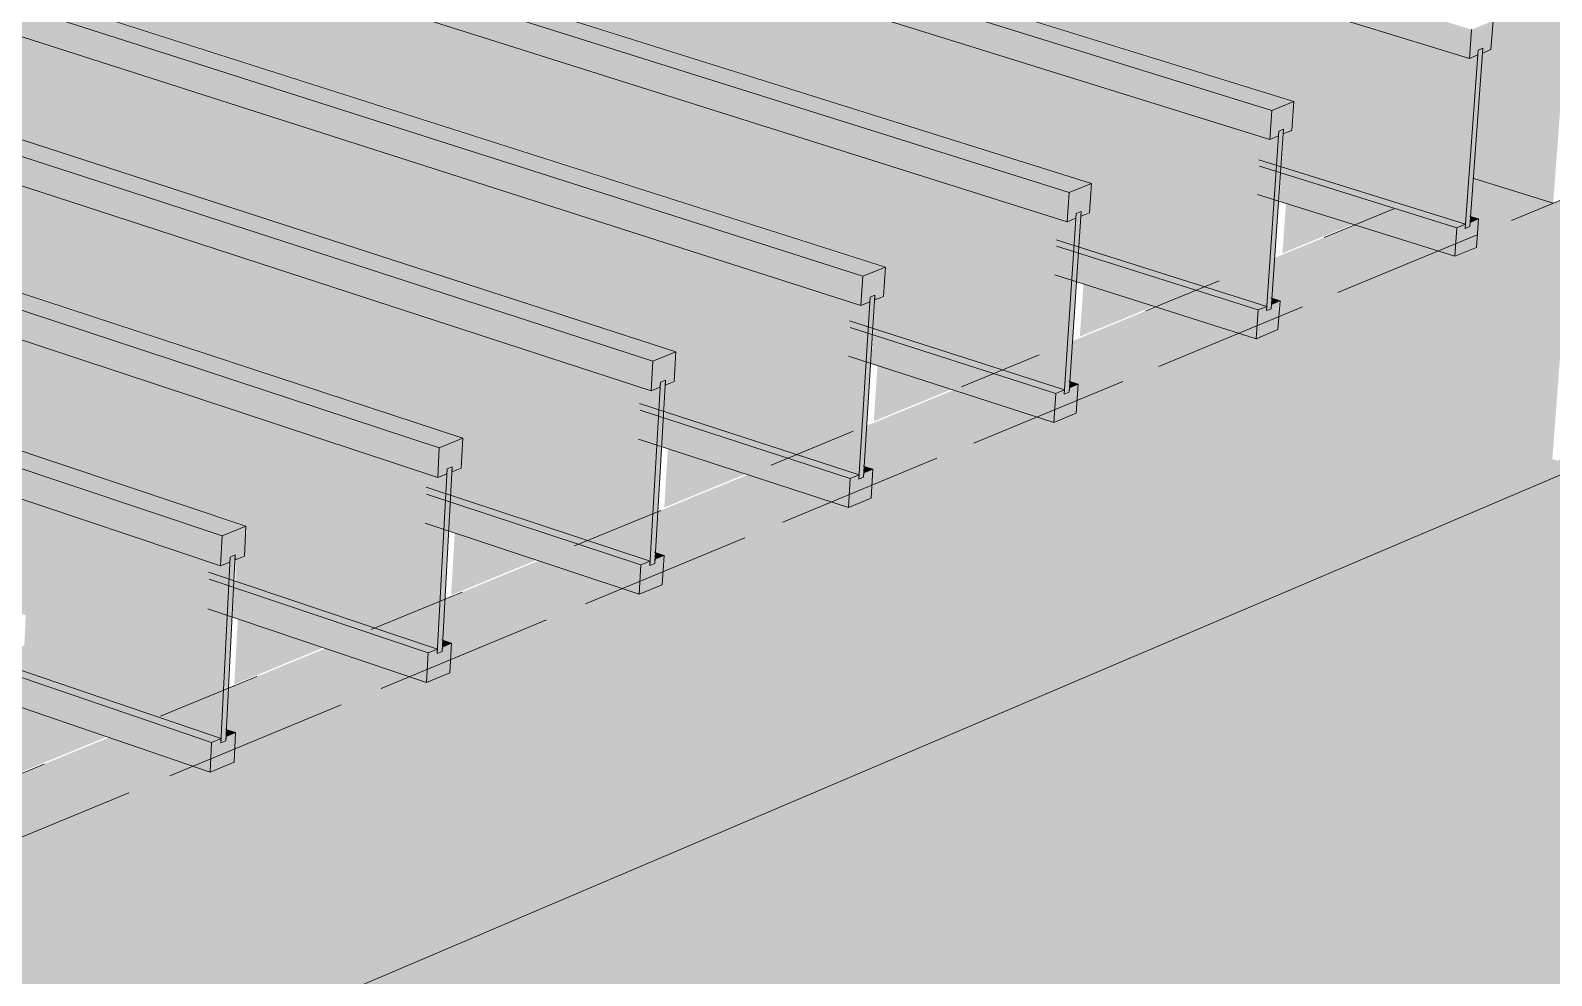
# Model space of a CAD drawing. Header units: inches. Extents: x -8026 to -8021, y -2777 to 2751.
# Drawn here: x -8025.4444 to -8025.3712, y 1923.7087 to 1923.7543 of the extents above; entities that cross this region are included whole.
import ezdxf

# ---------------------------------------------------------------- set-up
doc = ezdxf.new("R2010")
doc.units = ezdxf.units.IN
doc.header["$MEASUREMENT"] = 0
for name, color, linetype, lineweight in [('S-BEAM', 12, 'Continuous', 9), ('S-BEAM-2', 53, 'Continuous', 9), ('S-BEAM-3', 143, 'Continuous', 9), ('S-BEAM-4', 133, 'Continuous', 9), ('S-FNDN', 32, 'Continuous', 13)]:
    doc.layers.add(name, color=color, linetype=linetype, lineweight=lineweight)

msp = doc.modelspace()

# ---------------------------------------------------------------- hatches: boundary and pattern name
at = {"layer": 'S-BEAM-2'}
msp.add_hatch(color=256, dxfattribs=at).paths.add_polyline_path([(-8025.371087, 1923.745934), (-8025.370054, 1923.759757), (-8025.374078, 1923.760969), (-8025.374521, 1923.754909), (-8025.37396, 1923.754738), (-8025.374062, 1923.753354), (-8025.374469, 1923.753188), (-8025.374914, 1923.747122), (-8025.372037, 1923.746228)], flags=0)
h = msp.add_hatch(color=256, dxfattribs=at)
h.paths.add_polyline_path([(-8025.547146, 1923.657751), (-8025.544176, 1923.659015), (-8025.54713, 1923.660238)], flags=0)
h.paths.add_polyline_path([(-8025.535193, 1923.668627), (-8025.535108, 1923.676081), (-8025.53563, 1923.676289), (-8025.53563, 1923.677588), (-8025.537108, 1923.676976), (-8025.537113, 1923.676506), (-8025.538465, 1923.675945), (-8025.539041, 1923.676175), (-8025.545468, 1923.673512), (-8025.545468, 1923.672775), (-8025.535207, 1923.668633)], flags=0)
h.paths.add_polyline_path([(-8025.52309, 1923.673932), (-8025.522974, 1923.681133), (-8025.523484, 1923.681332), (-8025.523484, 1923.682619), (-8025.524867, 1923.682046), (-8025.524875, 1923.68158), (-8025.526202, 1923.681029), (-8025.526777, 1923.681255), (-8025.534012, 1923.678258), (-8025.523114, 1923.673942)], flags=0)
h.paths.add_polyline_path([(-8025.511207, 1923.679132), (-8025.511062, 1923.686092), (-8025.511561, 1923.686283), (-8025.511562, 1923.687558), (-8025.512854, 1923.687023), (-8025.512863, 1923.68656), (-8025.514166, 1923.68602), (-8025.514741, 1923.686241), (-8025.521884, 1923.683282), (-8025.511243, 1923.679146)], flags=0)
h.paths.add_polyline_path([(-8025.499539, 1923.68423), (-8025.499368, 1923.69096), (-8025.499856, 1923.691143), (-8025.499856, 1923.692407), (-8025.50106, 1923.691908), (-8025.501072, 1923.691449), (-8025.502351, 1923.690918), (-8025.502926, 1923.691135), (-8025.509978, 1923.688214), (-8025.499587, 1923.684248)], flags=0)
h.paths.add_polyline_path([(-8025.480165, 1923.686262), (-8025.474351, 1923.688737), (-8025.480104, 1923.690874), (-8025.480255, 1923.686296), (-8025.480187, 1923.68627)], flags=0)
h.paths.add_polyline_path([(-8025.489282, 1923.689679), (-8025.489148, 1923.694233), (-8025.492469, 1923.695467), (-8025.49829, 1923.693056), (-8025.492303, 1923.690812)], flags=0)
h.paths.add_polyline_path([(-8025.451138, 1923.698618), (-8025.368584, 1923.733758), (-8025.368525, 1923.734525), (-8025.370883, 1923.733523), (-8025.371127, 1923.7336), (-8025.370245, 1923.745348), (-8025.367619, 1923.746437), (-8025.367557, 1923.747396), (-8025.374729, 1923.744426), (-8025.374774, 1923.743812), (-8025.375812, 1923.743382), (-8025.376634, 1923.743637), (-8025.384291, 1923.740466), (-8025.384334, 1923.739848), (-8025.385389, 1923.739411), (-8025.386214, 1923.73967), (-8025.394014, 1923.73644), (-8025.394055, 1923.735818), (-8025.395128, 1923.735373), (-8025.395954, 1923.735637), (-8025.403902, 1923.732346), (-8025.403977, 1923.731704), (-8025.405032, 1923.731267), (-8025.405859, 1923.731535), (-8025.413959, 1923.728181), (-8025.413995, 1923.727551), (-8025.415106, 1923.72709), (-8025.415934, 1923.727363), (-8025.424189, 1923.723945), (-8025.424223, 1923.72331), (-8025.425353, 1923.722842), (-8025.426182, 1923.72312), (-8025.434597, 1923.719635), (-8025.434629, 1923.718996), (-8025.435778, 1923.718519), (-8025.436609, 1923.718802), (-8025.445187, 1923.71525), (-8025.445217, 1923.714606), (-8025.446387, 1923.714121), (-8025.447219, 1923.714409), (-8025.455966, 1923.710787), (-8025.455993, 1923.710138), (-8025.457183, 1923.709645), (-8025.458016, 1923.709938), (-8025.466936, 1923.706244), (-8025.466961, 1923.705591), (-8025.468172, 1923.705089), (-8025.469006, 1923.705387), (-8025.469481, 1923.705191), (-8025.455926, 1923.700333)], flags=0)
h = msp.add_hatch(color=256, dxfattribs=at)
h.paths.add_polyline_path([(-8025.558461, 1923.66924), (-8025.558495, 1923.671692), (-8025.561458, 1923.670473), (-8025.558495, 1923.669255)], flags=0)
h.paths.add_polyline_path([(-8025.469481, 1923.705191), (-8025.469006, 1923.705387), (-8025.473069, 1923.70685), (-8025.473508, 1923.706642), (-8025.47321, 1923.706535)], flags=0)
h.paths.add_polyline_path([(-8025.466936, 1923.706244), (-8025.458016, 1923.709938), (-8025.462074, 1923.711375), (-8025.467284, 1923.709231), (-8025.467365, 1923.70722), (-8025.466903, 1923.707055), (-8025.46692, 1923.706642)], flags=0)
h.paths.add_polyline_path([(-8025.455966, 1923.710787), (-8025.447219, 1923.714409), (-8025.451271, 1923.715821), (-8025.456291, 1923.713755), (-8025.456381, 1923.711751), (-8025.455929, 1923.711592), (-8025.455948, 1923.711184)], flags=0)
h.paths.add_polyline_path([(-8025.445187, 1923.71525), (-8025.436609, 1923.718802), (-8025.440656, 1923.72019), (-8025.445492, 1923.7182), (-8025.44559, 1923.716203), (-8025.445148, 1923.716049), (-8025.445168, 1923.715646)], flags=0)
h.paths.add_polyline_path([(-8025.434597, 1923.719635), (-8025.426182, 1923.72312), (-8025.430223, 1923.724484), (-8025.434881, 1923.722567), (-8025.434988, 1923.720577), (-8025.434554, 1923.720429), (-8025.434581, 1923.719929)], flags=0)
h.paths.add_polyline_path([(-8025.424189, 1923.723945), (-8025.415934, 1923.727363), (-8025.419968, 1923.728704), (-8025.424453, 1923.726858), (-8025.424568, 1923.724876), (-8025.424143, 1923.724734), (-8025.424166, 1923.72434)], flags=0)
h.paths.add_polyline_path([(-8025.413959, 1923.728181), (-8025.405859, 1923.731535), (-8025.409887, 1923.732853), (-8025.414204, 1923.731076), (-8025.414326, 1923.729102), (-8025.41391, 1923.728964), (-8025.41394, 1923.728477)], flags=0)
h.paths.add_polyline_path([(-8025.403902, 1923.732346), (-8025.395954, 1923.735637), (-8025.399974, 1923.736933), (-8025.404129, 1923.735223), (-8025.404259, 1923.733257), (-8025.40385, 1923.733124), (-8025.403882, 1923.732642)], flags=0)
h.paths.add_polyline_path([(-8025.394014, 1923.73644), (-8025.386214, 1923.73967), (-8025.390226, 1923.740945), (-8025.394223, 1923.7393), (-8025.39436, 1923.737341), (-8025.39396, 1923.737213), (-8025.393993, 1923.736737)], flags=0)
h.paths.add_polyline_path([(-8025.384291, 1923.740466), (-8025.376634, 1923.743637), (-8025.380639, 1923.744891), (-8025.384483, 1923.743309), (-8025.384627, 1923.741358), (-8025.384234, 1923.741234), (-8025.384283, 1923.740576)], flags=0)
h.paths.add_polyline_path([(-8025.374729, 1923.744426), (-8025.371087, 1923.745934), (-8025.374914, 1923.747122), (-8025.375055, 1923.745308), (-8025.374669, 1923.745188), (-8025.374705, 1923.744724)], flags=0)
at = {"layer": 'S-BEAM-3'}
h = msp.add_hatch(color=256, dxfattribs=at)
h.paths.add_polyline_path([(-8025.375821, 1923.743376), (-8025.374783, 1923.743807), (-8025.374691, 1923.745177), (-8025.37509, 1923.745012), (-8025.375105, 1923.744809), (-8025.375325, 1923.744752), (-8025.375312, 1923.74492), (-8025.375723, 1923.744717), (-8025.375776, 1923.743991)], flags=0)
h.paths.add_polyline_path([(-8025.375124, 1923.752917), (-8025.374715, 1923.753084), (-8025.374698, 1923.753314), (-8025.374475, 1923.753405), (-8025.374475, 1923.753181), (-8025.374083, 1923.753341), (-8025.373982, 1923.754725), (-8025.375023, 1923.754303), (-8025.375089, 1923.753404)], flags=0)
h = msp.add_hatch(color=256, dxfattribs=at)
h.paths.add_polyline_path([(-8025.385398, 1923.739406), (-8025.384343, 1923.739843), (-8025.384293, 1923.741207), (-8025.384661, 1923.741055), (-8025.384675, 1923.740851), (-8025.384899, 1923.74079), (-8025.384887, 1923.740962), (-8025.385304, 1923.740757), (-8025.385355, 1923.740024)], flags=0)
h.paths.add_polyline_path([(-8025.384732, 1923.749011), (-8025.384313, 1923.749216), (-8025.384253, 1923.749432), (-8025.384073, 1923.749505), (-8025.384072, 1923.749279), (-8025.383673, 1923.749442), (-8025.383576, 1923.750836), (-8025.384635, 1923.750406), (-8025.384718, 1923.749215)], flags=0)
h = msp.add_hatch(color=256, dxfattribs=at)
h.paths.add_polyline_path([(-8025.395137, 1923.735368), (-8025.394064, 1923.735813), (-8025.393971, 1923.737206), (-8025.394393, 1923.737031), (-8025.394407, 1923.736826), (-8025.394634, 1923.736762), (-8025.394623, 1923.736936), (-8025.395047, 1923.73673), (-8025.395096, 1923.735991)], flags=0)
h.paths.add_polyline_path([(-8025.394501, 1923.74504), (-8025.394078, 1923.745212), (-8025.394063, 1923.745446), (-8025.393836, 1923.745477), (-8025.393832, 1923.745312), (-8025.393421, 1923.74554), (-8025.393332, 1923.746881), (-8025.394409, 1923.746444), (-8025.394468, 1923.745539)], flags=0)
h = msp.add_hatch(color=256, dxfattribs=at)
h.paths.add_polyline_path([(-8025.40504, 1923.731262), (-8025.403949, 1923.731714), (-8025.403861, 1923.733117), (-8025.40429, 1923.73294), (-8025.404303, 1923.732733), (-8025.404535, 1923.732666), (-8025.404524, 1923.732843), (-8025.404955, 1923.732635), (-8025.405001, 1923.731889)], flags=0)
h.paths.add_polyline_path([(-8025.404437, 1923.741), (-8025.404007, 1923.741175), (-8025.403992, 1923.741411), (-8025.403761, 1923.741445), (-8025.403757, 1923.741277), (-8025.403338, 1923.741507), (-8025.403254, 1923.742858), (-8025.40435, 1923.742414), (-8025.404406, 1923.741505)], flags=0)
h = msp.add_hatch(color=256, dxfattribs=at)
h.paths.add_polyline_path([(-8025.415113, 1923.727086), (-8025.414003, 1923.727546), (-8025.41392, 1923.728958), (-8025.414356, 1923.728778), (-8025.414369, 1923.728569), (-8025.414605, 1923.728499), (-8025.414594, 1923.728679), (-8025.415033, 1923.72847), (-8025.415076, 1923.727717)], flags=0)
h.paths.add_polyline_path([(-8025.414544, 1923.736892), (-8025.414106, 1923.73707), (-8025.414092, 1923.737307), (-8025.413857, 1923.737344), (-8025.413853, 1923.737172), (-8025.413426, 1923.737404), (-8025.413346, 1923.738767), (-8025.414461, 1923.738316), (-8025.414514, 1923.737403)], flags=0)
h = msp.add_hatch(color=256, dxfattribs=at)
h.paths.add_polyline_path([(-8025.42536, 1923.722837), (-8025.424231, 1923.723306), (-8025.424153, 1923.724727), (-8025.424597, 1923.724544), (-8025.424608, 1923.724334), (-8025.424849, 1923.724261), (-8025.424839, 1923.724444), (-8025.425284, 1923.724234), (-8025.425325, 1923.723473)], flags=0)
h.paths.add_polyline_path([(-8025.424825, 1923.732712), (-8025.42438, 1923.732893), (-8025.42432, 1923.73315), (-8025.424127, 1923.733172), (-8025.424124, 1923.732997), (-8025.423689, 1923.733231), (-8025.423614, 1923.734605), (-8025.424747, 1923.734146), (-8025.424797, 1923.73323)], flags=0)
h = msp.add_hatch(color=256, dxfattribs=at)
h.paths.add_polyline_path([(-8025.435785, 1923.718515), (-8025.434636, 1923.718991), (-8025.434568, 1923.720421), (-8025.435015, 1923.720237), (-8025.435025, 1923.720025), (-8025.43527, 1923.719948), (-8025.435261, 1923.720135), (-8025.435714, 1923.719923), (-8025.435753, 1923.719155)], flags=0)
h.paths.add_polyline_path([(-8025.435286, 1923.728459), (-8025.434833, 1923.728643), (-8025.434821, 1923.728884), (-8025.434576, 1923.728927), (-8025.434573, 1923.728749), (-8025.43413, 1923.728984), (-8025.43406, 1923.730371), (-8025.435214, 1923.729903), (-8025.43526, 1923.728983)], flags=0)
at = {"layer": 'S-BEAM-4'}
h = msp.add_hatch(color=256, dxfattribs=at)
h.paths.add_polyline_path([(-8025.394409, 1923.746444), (-8025.393332, 1923.746881), (-8025.450147, 1923.764743), (-8025.4505, 1923.764108), (-8025.398186, 1923.747633)], flags=0)
h.paths.add_polyline_path([(-8025.520067, 1923.786015), (-8025.520061, 1923.786399), (-8025.520654, 1923.7862)], flags=0)
h.paths.add_polyline_path([(-8025.558186, 1923.798019), (-8025.55822, 1923.798721), (-8025.564389, 1923.800661), (-8025.565484, 1923.800318), (-8025.55822, 1923.79803)], flags=0)
h = msp.add_hatch(color=256, dxfattribs=at)
h.paths.add_polyline_path([(-8025.394501, 1923.74504), (-8025.394409, 1923.746444), (-8025.4505, 1923.764108), (-8025.451151, 1923.762933), (-8025.398185, 1923.746203)], flags=0)
h.paths.add_polyline_path([(-8025.520089, 1923.784709), (-8025.520067, 1923.786015), (-8025.520709, 1923.786182), (-8025.522678, 1923.785526), (-8025.520677, 1923.784894)], flags=0)
h.paths.add_polyline_path([(-8025.558189, 1923.796743), (-8025.55822, 1923.79803), (-8025.565484, 1923.800318), (-8025.565483, 1923.799047), (-8025.55822, 1923.796753)], flags=0)
h = msp.add_hatch(color=256, dxfattribs=at)
h.paths.add_polyline_path([(-8025.394623, 1923.736936), (-8025.394078, 1923.745212), (-8025.3945, 1923.745041), (-8025.45115, 1923.762934), (-8025.453394, 1923.758887), (-8025.403228, 1923.742876), (-8025.403316, 1923.741463), (-8025.403745, 1923.741289), (-8025.403831, 1923.739895), (-8025.395044, 1923.737072)], flags=0)
h.paths.add_polyline_path([(-8025.520164, 1923.780198), (-8025.520089, 1923.78471), (-8025.522677, 1923.785527), (-8025.529621, 1923.783216), (-8025.520708, 1923.780371)], flags=0)
h.paths.add_polyline_path([(-8025.558197, 1923.792336), (-8025.55822, 1923.796754), (-8025.565053, 1923.798912), (-8025.56505, 1923.794523), (-8025.55822, 1923.792343)], flags=0)
h = msp.add_hatch(color=256, dxfattribs=at)
h.paths.add_polyline_path([(-8025.40435, 1923.742414), (-8025.403254, 1923.742858), (-8025.453411, 1923.758868), (-8025.453773, 1923.758216), (-8025.406899, 1923.74323)], flags=0)
h.paths.add_polyline_path([(-8025.520183, 1923.779447), (-8025.52017, 1923.780175), (-8025.529626, 1923.783194), (-8025.530737, 1923.782821), (-8025.520715, 1923.779617)], flags=0)
h.paths.add_polyline_path([(-8025.5582, 1923.791602), (-8025.55822, 1923.79232), (-8025.574463, 1923.797504), (-8025.575574, 1923.797156), (-8025.558221, 1923.791608)], flags=0)
h = msp.add_hatch(color=256, dxfattribs=at)
h.paths.add_polyline_path([(-8025.404437, 1923.741), (-8025.40435, 1923.742414), (-8025.453773, 1923.758216), (-8025.45443, 1923.757032), (-8025.406898, 1923.74179)], flags=0)
h.paths.add_polyline_path([(-8025.520205, 1923.778124), (-8025.520183, 1923.779447), (-8025.530737, 1923.782821), (-8025.532756, 1923.782149), (-8025.520715, 1923.778288)], flags=0)
h.paths.add_polyline_path([(-8025.558202, 1923.790309), (-8025.558221, 1923.791608), (-8025.575574, 1923.797156), (-8025.575568, 1923.795878), (-8025.55822, 1923.790315)], flags=0)
h = msp.add_hatch(color=256, dxfattribs=at)
h.paths.add_polyline_path([(-8025.404524, 1923.732843), (-8025.404007, 1923.741175), (-8025.404436, 1923.741001), (-8025.454429, 1923.757033), (-8025.456744, 1923.752858), (-8025.413321, 1923.738785), (-8025.413404, 1923.737362), (-8025.413841, 1923.737185), (-8025.413899, 1923.7359), (-8025.404952, 1923.732982)], flags=0)
h.paths.add_polyline_path([(-8025.520282, 1923.77345), (-8025.520205, 1923.778125), (-8025.532756, 1923.78215), (-8025.539846, 1923.77979), (-8025.520714, 1923.77359)], flags=0)
h.paths.add_polyline_path([(-8025.558212, 1923.785742), (-8025.55822, 1923.790316), (-8025.57513, 1923.795738), (-8025.57511, 1923.791219), (-8025.55822, 1923.785745)], flags=0)
h = msp.add_hatch(color=256, dxfattribs=at)
h.paths.add_polyline_path([(-8025.414461, 1923.738316), (-8025.413346, 1923.738767), (-8025.456761, 1923.752838), (-8025.457133, 1923.752169), (-8025.415036, 1923.738502)], flags=0)
h.paths.add_polyline_path([(-8025.520302, 1923.772678), (-8025.520289, 1923.773428), (-8025.53985, 1923.779768), (-8025.540978, 1923.77939), (-8025.520721, 1923.772813)], flags=0)
h.paths.add_polyline_path([(-8025.558214, 1923.784986), (-8025.558221, 1923.785722), (-8025.584779, 1923.794272), (-8025.585817, 1923.793947), (-8025.558221, 1923.784988)], flags=0)
h = msp.add_hatch(color=256, dxfattribs=at)
h.paths.add_polyline_path([(-8025.414544, 1923.736892), (-8025.414461, 1923.738316), (-8025.457133, 1923.752169), (-8025.457795, 1923.750976), (-8025.415036, 1923.737052)], flags=0)
h.paths.add_polyline_path([(-8025.520325, 1923.771337), (-8025.520302, 1923.772678), (-8025.540978, 1923.77939), (-8025.542993, 1923.778719), (-8025.520721, 1923.771466)], flags=0)
h.paths.add_polyline_path([(-8025.558217, 1923.783676), (-8025.558221, 1923.784988), (-8025.585817, 1923.793947), (-8025.585806, 1923.79266), (-8025.558221, 1923.783678)], flags=0)
h = msp.add_hatch(color=256, dxfattribs=at)
h.paths.add_polyline_path([(-8025.414594, 1923.728679), (-8025.414106, 1923.73707), (-8025.414542, 1923.736892), (-8025.457794, 1923.750976), (-8025.460182, 1923.746668), (-8025.423589, 1923.734623), (-8025.423668, 1923.733189), (-8025.424111, 1923.733009), (-8025.424174, 1923.731852), (-8025.41503, 1923.728823)], flags=0)
h.paths.add_polyline_path([(-8025.520405, 1923.766492), (-8025.520324, 1923.771338), (-8025.542993, 1923.77872), (-8025.545947, 1923.777737), (-8025.545947, 1923.774899), (-8025.52072, 1923.766595)], flags=0)
h.paths.add_polyline_path([(-8025.556879, 1923.778498), (-8025.556879, 1923.780973), (-8025.558221, 1923.781413), (-8025.558221, 1923.783679), (-8025.585361, 1923.792516), (-8025.585322, 1923.78786), (-8025.556879, 1923.778498)], flags=0)
h = msp.add_hatch(color=256, dxfattribs=at)
h.paths.add_polyline_path([(-8025.424747, 1923.734146), (-8025.423614, 1923.734605), (-8025.4602, 1923.746649), (-8025.460582, 1923.745962), (-8025.425288, 1923.734324)], flags=0)
h.paths.add_polyline_path([(-8025.520426, 1923.765696), (-8025.520412, 1923.76647), (-8025.545969, 1923.774883), (-8025.54595, 1923.774113), (-8025.520727, 1923.765796)], flags=0)
h.paths.add_polyline_path([(-8025.55605, 1923.777443), (-8025.556049, 1923.777909), (-8025.55688, 1923.778183), (-8025.55688, 1923.778475), (-8025.595132, 1923.791029), (-8025.596217, 1923.790689), (-8025.556174, 1923.777484)], flags=0)
h = msp.add_hatch(color=256, dxfattribs=at)
h.paths.add_polyline_path([(-8025.424825, 1923.732712), (-8025.424747, 1923.734146), (-8025.460582, 1923.745962), (-8025.461249, 1923.744759), (-8025.425287, 1923.732865)], flags=0)
h.paths.add_polyline_path([(-8025.520448, 1923.764339), (-8025.520426, 1923.765696), (-8025.545974, 1923.774121), (-8025.54595, 1923.772773), (-8025.520727, 1923.764431)], flags=0)
h.paths.add_polyline_path([(-8025.556054, 1923.776115), (-8025.55605, 1923.777443), (-8025.596217, 1923.790689), (-8025.596201, 1923.789394), (-8025.556174, 1923.776155)], flags=0)
h = msp.add_hatch(color=256, dxfattribs=at)
h.paths.add_polyline_path([(-8025.424839, 1923.724444), (-8025.42438, 1923.732893), (-8025.424824, 1923.732713), (-8025.461248, 1923.74476), (-8025.463714, 1923.740312), (-8025.434037, 1923.730388), (-8025.43411, 1923.728944), (-8025.434562, 1923.728761), (-8025.434561, 1923.727714), (-8025.425282, 1923.724593)], flags=0)
h.paths.add_polyline_path([(-8025.520531, 1923.759313), (-8025.520448, 1923.76434), (-8025.545983, 1923.772785), (-8025.546016, 1923.767835), (-8025.520726, 1923.759378)], flags=0)
h.paths.add_polyline_path([(-8025.556068, 1923.771197), (-8025.556054, 1923.776116), (-8025.595748, 1923.789245), (-8025.595688, 1923.784447), (-8025.556174, 1923.771232)], flags=0)
h = msp.add_hatch(color=256, dxfattribs=at)
h.paths.add_polyline_path([(-8025.435214, 1923.729903), (-8025.43406, 1923.730371), (-8025.463731, 1923.740294), (-8025.464123, 1923.739588), (-8025.441719, 1923.732083)], flags=0)
h.paths.add_polyline_path([(-8025.520553, 1923.758493), (-8025.520538, 1923.759292), (-8025.546019, 1923.767814), (-8025.546025, 1923.767027), (-8025.520734, 1923.758554)], flags=0)
h.paths.add_polyline_path([(-8025.556072, 1923.770393), (-8025.556069, 1923.771175), (-8025.609495, 1923.789042), (-8025.610658, 1923.78868), (-8025.556175, 1923.770427)], flags=0)
h = msp.add_hatch(color=256, dxfattribs=at)
h.paths.add_polyline_path([(-8025.435286, 1923.728459), (-8025.435214, 1923.729903), (-8025.464123, 1923.739588), (-8025.464796, 1923.738375), (-8025.441719, 1923.73062)], flags=0)
h.paths.add_polyline_path([(-8025.520575, 1923.757118), (-8025.520553, 1923.758493), (-8025.546025, 1923.767027), (-8025.546034, 1923.765673), (-8025.520734, 1923.757171)], flags=0)
h.paths.add_polyline_path([(-8025.556075, 1923.769047), (-8025.556072, 1923.770393), (-8025.610658, 1923.78868), (-8025.610634, 1923.78738), (-8025.556175, 1923.76908)], flags=0)
h = msp.add_hatch(color=256, dxfattribs=at)
h.paths.add_polyline_path([(-8025.435261, 1923.720135), (-8025.434833, 1923.728643), (-8025.435285, 1923.72846), (-8025.464795, 1923.738376), (-8025.467341, 1923.733783), (-8025.444669, 1923.726078), (-8025.444736, 1923.724625), (-8025.445196, 1923.724438), (-8025.445184, 1923.723526), (-8025.435712, 1923.720289)], flags=0)
h.paths.add_polyline_path([(-8025.520662, 1923.751903), (-8025.520575, 1923.757119), (-8025.546034, 1923.765674), (-8025.546056, 1923.760533), (-8025.520733, 1923.751927)], flags=0)
h.paths.add_polyline_path([(-8025.55609, 1923.763943), (-8025.556075, 1923.769048), (-8025.610172, 1923.787226), (-8025.610084, 1923.782292), (-8025.556175, 1923.763971)], flags=0)
for points in [[(-8025.375124, 1923.752917), (-8025.375023, 1923.754303), (-8025.444197, 1923.775452), (-8025.444838, 1923.774296), (-8025.380755, 1923.754644)], [(-8025.375312, 1923.74492), (-8025.374715, 1923.753084), (-8025.375123, 1923.752918), (-8025.444837, 1923.774297), (-8025.446947, 1923.770491), (-8025.383548, 1923.750854), (-8025.383645, 1923.74946), (-8025.384063, 1923.749235), (-8025.384171, 1923.747684), (-8025.375719, 1923.745047)], [(-8025.384635, 1923.750406), (-8025.383576, 1923.750836), (-8025.446964, 1923.770471), (-8025.447309, 1923.769851), (-8025.384732, 1923.750436)], [(-8025.384732, 1923.749011), (-8025.384635, 1923.750406), (-8025.447309, 1923.769851), (-8025.447954, 1923.768686), (-8025.385307, 1923.749191)], [(-8025.384887, 1923.740962), (-8025.384316, 1923.749181), (-8025.38473, 1923.749012), (-8025.447954, 1923.768687), (-8025.450129, 1923.764763), (-8025.393305, 1923.746899), (-8025.393397, 1923.745495), (-8025.393819, 1923.745324), (-8025.393918, 1923.74382), (-8025.385301, 1923.741093)], [(-8025.375327, 1923.744717), (-8025.375105, 1923.744809), (-8025.374475, 1923.753405), (-8025.374698, 1923.753314), (-8025.375325, 1923.744752)], [(-8025.384901, 1923.740757), (-8025.384675, 1923.740851), (-8025.384073, 1923.749505), (-8025.384299, 1923.749413), (-8025.384899, 1923.74079)], [(-8025.375821, 1923.743376), (-8025.37572, 1923.744751), (-8025.384193, 1923.747396), (-8025.384269, 1923.746021), (-8025.376641, 1923.743633)], [(-8025.37572, 1923.744751), (-8025.375327, 1923.744925), (-8025.384171, 1923.747684), (-8025.384193, 1923.747396), (-8025.378706, 1923.745684)], [(-8025.394637, 1923.736731), (-8025.394407, 1923.736826), (-8025.393832, 1923.745539), (-8025.394063, 1923.745446), (-8025.394634, 1923.736762)], [(-8025.37509, 1923.745012), (-8025.374691, 1923.745184), (-8025.375067, 1923.745301)], [(-8025.385302, 1923.74079), (-8025.384901, 1923.740966), (-8025.393918, 1923.74382), (-8025.393939, 1923.743526), (-8025.388294, 1923.741738)], [(-8025.385398, 1923.739406), (-8025.385302, 1923.74079), (-8025.393939, 1923.743526), (-8025.39403, 1923.742148), (-8025.38622, 1923.739667)], [(-8025.404537, 1923.732636), (-8025.404303, 1923.732733), (-8025.403757, 1923.741506), (-8025.403992, 1923.741411), (-8025.404535, 1923.732666)], [(-8025.384661, 1923.741055), (-8025.384292, 1923.741241), (-8025.384639, 1923.741351)], [(-8025.395137, 1923.735368), (-8025.395045, 1923.736762), (-8025.403851, 1923.739593), (-8025.403937, 1923.738206), (-8025.39596, 1923.735633)], [(-8025.395045, 1923.736762), (-8025.394637, 1923.736941), (-8025.403831, 1923.739895), (-8025.403851, 1923.739593), (-8025.398043, 1923.737726)], [(-8025.414607, 1923.728471), (-8025.414369, 1923.728569), (-8025.413853, 1923.737404), (-8025.414092, 1923.737307), (-8025.414605, 1923.728499)], [(-8025.394393, 1923.737031), (-8025.393971, 1923.737206), (-8025.394372, 1923.737334)], [(-8025.404953, 1923.732665), (-8025.404537, 1923.732847), (-8025.413915, 1923.735906), (-8025.4139, 1923.735585), (-8025.406894, 1923.733299)], [(-8025.40504, 1923.731262), (-8025.404953, 1923.732665), (-8025.413934, 1923.735597), (-8025.414016, 1923.7342), (-8025.405865, 1923.731532)], [(-8025.42485, 1923.724234), (-8025.424608, 1923.724334), (-8025.424124, 1923.73323), (-8025.424367, 1923.733132), (-8025.424849, 1923.724261)], [(-8025.40429, 1923.73294), (-8025.403861, 1923.733117), (-8025.40427, 1923.73325)], [(-8025.415113, 1923.727086), (-8025.415031, 1923.728499), (-8025.424193, 1923.731535), (-8025.424269, 1923.730129), (-8025.415939, 1923.72736)], [(-8025.415031, 1923.728499), (-8025.414607, 1923.728683), (-8025.424174, 1923.731852), (-8025.424193, 1923.731535), (-8025.418039, 1923.729496)], [(-8025.414356, 1923.728778), (-8025.41392, 1923.728958), (-8025.414337, 1923.729096)], [(-8025.435272, 1923.719924), (-8025.435025, 1923.720025), (-8025.434574, 1923.728984), (-8025.434824, 1923.728823), (-8025.43527, 1923.719948)], [(-8025.425283, 1923.72426), (-8025.42485, 1923.724448), (-8025.434614, 1923.727732), (-8025.434631, 1923.727407), (-8025.428296, 1923.725274)], [(-8025.42536, 1923.722837), (-8025.425283, 1923.72426), (-8025.434631, 1923.727407), (-8025.434702, 1923.725991), (-8025.426187, 1923.723117)], [(-8025.424597, 1923.724544), (-8025.424153, 1923.724727), (-8025.424578, 1923.72487)], [(-8025.435785, 1923.718515), (-8025.435713, 1923.719948), (-8025.445254, 1923.72321), (-8025.44532, 1923.721785), (-8025.436614, 1923.718799)], [(-8025.435713, 1923.719948), (-8025.435272, 1923.720138), (-8025.445238, 1923.723544), (-8025.445254, 1923.72321), (-8025.438731, 1923.72098)], [(-8025.435015, 1923.720237), (-8025.434568, 1923.720425), (-8025.434997, 1923.720571)]]:
    msp.add_hatch(color=256, dxfattribs=at).paths.add_polyline_path(points, flags=0)
at = {"layer": 'S-FNDN'}
h = msp.add_hatch(color=256, dxfattribs=at)
h.paths.add_polyline_path([(-8025.438354, 1923.670671), (-8025.432559, 1923.673298), (-8025.474196, 1923.688831), (-8025.48002, 1923.686352), (-8025.438578, 1923.670756)], flags=0)
h.paths.add_polyline_path([(-8025.409438, 1923.683776), (-8025.370877, 1923.701253), (-8025.368261, 1923.733922), (-8025.450945, 1923.698728), (-8025.411166, 1923.684399)], flags=0)
h.paths.add_polyline_path([(-8025.362291, 1923.705144), (-8025.315383, 1923.726403), (-8025.314645, 1923.73364), (-8025.358779, 1923.747195), (-8025.361979, 1923.708878)], flags=0)
h.paths.add_polyline_path([(-8025.473359, 1923.706802), (-8025.472905, 1923.707006), (-8025.478154, 1923.708895), (-8025.478166, 1923.708534), (-8025.473925, 1923.707006)], flags=0)
h.paths.add_polyline_path([(-8025.467087, 1923.709383), (-8025.461933, 1923.711555), (-8025.46693, 1923.713324), (-8025.467071, 1923.709797)], flags=0)
h.paths.add_polyline_path([(-8025.456074, 1923.713916), (-8025.451044, 1923.715985), (-8025.455906, 1923.717679), (-8025.456057, 1923.714281)], flags=0)
h.paths.add_polyline_path([(-8025.445254, 1923.718368), (-8025.440408, 1923.720362), (-8025.445078, 1923.721963), (-8025.445238, 1923.718687)], flags=0)
h.paths.add_polyline_path([(-8025.434623, 1923.722743), (-8025.429956, 1923.724664), (-8025.43444, 1923.726177), (-8025.434608, 1923.723017)], flags=0)
h.paths.add_polyline_path([(-8025.424176, 1923.727042), (-8025.419682, 1923.728892), (-8025.423988, 1923.730322), (-8025.424162, 1923.727273)], flags=0)
h.paths.add_polyline_path([(-8025.413907, 1923.731268), (-8025.409582, 1923.733048), (-8025.413715, 1923.7344), (-8025.413896, 1923.731457)], flags=0)
h.paths.add_polyline_path([(-8025.403814, 1923.735422), (-8025.399651, 1923.737135), (-8025.403618, 1923.738413), (-8025.403804, 1923.73557)], flags=0)
h.paths.add_polyline_path([(-8025.39389, 1923.739505), (-8025.389886, 1923.741153), (-8025.393695, 1923.742311), (-8025.393883, 1923.739615)], flags=0)
h.paths.add_polyline_path([(-8025.384133, 1923.743521), (-8025.380282, 1923.745106), (-8025.383933, 1923.746248), (-8025.384127, 1923.743593)], flags=0)
h.paths.add_polyline_path([(-8025.312984, 1923.749911), (-8025.310916, 1923.770166), (-8025.311981, 1923.770468), (-8025.341329, 1923.758317), (-8025.315153, 1923.750555)], flags=0)

# ---------------------------------------------------------------- linework, layer by layer
at = {"layer": 'S-BEAM'}
for p, q in [((-8025.450042, 1923.775892), (-8025.375124, 1923.752917)), ((-8025.452048, 1923.772045), (-8025.383576, 1923.750836)), ((-8025.384635, 1923.750406), (-8025.452375, 1923.771423)), ((-8025.453034, 1923.770267), (-8025.384732, 1923.749011)), ((-8025.455037, 1923.766281), (-8025.393332, 1923.746881)), ((-8025.394409, 1923.746444), (-8025.455365, 1923.76564)), ((-8025.456035, 1923.764476), (-8025.394501, 1923.74504)), ((-8025.458034, 1923.760343), (-8025.403254, 1923.742858)), ((-8025.40435, 1923.742414), (-8025.458362, 1923.759683)), ((-8025.459045, 1923.758512), (-8025.404437, 1923.741)), ((-8025.374083, 1923.753341), (-8025.373982, 1923.754725)), ((-8025.461036, 1923.754224), (-8025.413346, 1923.738767)), ((-8025.375023, 1923.754303), (-8025.375124, 1923.752917)), ((-8025.414461, 1923.738316), (-8025.461365, 1923.753543)), ((-8025.374698, 1923.753314), (-8025.375327, 1923.744717)), ((-8025.375105, 1923.744809), (-8025.374475, 1923.753405)), ((-8025.374715, 1923.753084), (-8025.374698, 1923.753314)), ((-8025.374698, 1923.753314), (-8025.374475, 1923.753405)), ((-8025.374475, 1923.753405), (-8025.374698, 1923.753314)), ((-8025.374475, 1923.753405), (-8025.374492, 1923.753174)), ((-8025.374492, 1923.753174), (-8025.374083, 1923.753341)), ((-8025.375124, 1923.752917), (-8025.374715, 1923.753084)), ((-8025.46206, 1923.752365), (-8025.414544, 1923.736892)), ((-8025.384635, 1923.750406), (-8025.384732, 1923.749011)), ((-8025.383576, 1923.750836), (-8025.384635, 1923.750406)), ((-8025.383673, 1923.749442), (-8025.383576, 1923.750836)), ((-8025.384299, 1923.749413), (-8025.384901, 1923.740757)), ((-8025.384732, 1923.749011), (-8025.384316, 1923.749181)), ((-8025.384675, 1923.740851), (-8025.384073, 1923.749505)), ((-8025.384316, 1923.749181), (-8025.384299, 1923.749413)), ((-8025.384299, 1923.749413), (-8025.384073, 1923.749505)), ((-8025.384073, 1923.749505), (-8025.384299, 1923.749413)), ((-8025.384073, 1923.749505), (-8025.384089, 1923.749273)), ((-8025.384089, 1923.749273), (-8025.383673, 1923.749442)), ((-8025.464042, 1923.747914), (-8025.423614, 1923.734605)), ((-8025.38526, 1923.748024), (-8025.375312, 1923.74492)), ((-8025.385237, 1923.747722), (-8025.37572, 1923.744751)), ((-8025.3731, 1923.7451), (-8025.366901, 1923.747667)), ((-8025.424747, 1923.734146), (-8025.464371, 1923.747212)), ((-8025.393332, 1923.746881), (-8025.394409, 1923.746444)), ((-8025.393425, 1923.745477), (-8025.393332, 1923.746881)), ((-8025.374914, 1923.747122), (-8025.371087, 1923.745934)), ((-8025.465079, 1923.746026), (-8025.424825, 1923.732712)), ((-8025.394409, 1923.746444), (-8025.394501, 1923.74504)), ((-8025.385331, 1923.746354), (-8025.375821, 1923.743376)), ((-8025.394063, 1923.745446), (-8025.394637, 1923.736731)), ((-8025.394501, 1923.74504), (-8025.394078, 1923.745212)), ((-8025.394407, 1923.736826), (-8025.393832, 1923.745539)), ((-8025.394078, 1923.745212), (-8025.394063, 1923.745446)), ((-8025.394063, 1923.745446), (-8025.393832, 1923.745539)), ((-8025.393832, 1923.745539), (-8025.394063, 1923.745446)), ((-8025.393832, 1923.745539), (-8025.393847, 1923.745306)), ((-8025.393847, 1923.745306), (-8025.393425, 1923.745477)), ((-8025.378764, 1923.745662), (-8025.382121, 1923.744281)), ((-8025.374682, 1923.745181), (-8025.375117, 1923.745316)), ((-8025.374682, 1923.745181), (-8025.37509, 1923.745012)), ((-8025.374783, 1923.743807), (-8025.374682, 1923.745181)), ((-8025.37572, 1923.744751), (-8025.375821, 1923.743376)), ((-8025.375312, 1923.74492), (-8025.37572, 1923.744751)), ((-8025.375327, 1923.744717), (-8025.375312, 1923.74492)), ((-8025.375105, 1923.744809), (-8025.375327, 1923.744717)), ((-8025.375327, 1923.744717), (-8025.375105, 1923.744809)), ((-8025.37509, 1923.745012), (-8025.375105, 1923.744809)), ((-8025.395036, 1923.744174), (-8025.384887, 1923.740962)), ((-8025.395011, 1923.743865), (-8025.385302, 1923.74079)), ((-8025.38146, 1923.741639), (-8025.374756, 1923.744414)), ((-8025.375821, 1923.743376), (-8025.374783, 1923.743807)), ((-8025.40435, 1923.742414), (-8025.404437, 1923.741)), ((-8025.403254, 1923.742858), (-8025.40435, 1923.742414)), ((-8025.403342, 1923.741445), (-8025.403254, 1923.742858)), ((-8025.395101, 1923.742488), (-8025.385398, 1923.739406)), ((-8025.404303, 1923.732733), (-8025.403757, 1923.741506)), ((-8025.403992, 1923.741411), (-8025.403757, 1923.741506)), ((-8025.403757, 1923.741506), (-8025.403992, 1923.741411)), ((-8025.403757, 1923.741506), (-8025.403772, 1923.741271)), ((-8025.387173, 1923.742201), (-8025.390716, 1923.740743)), ((-8025.467048, 1923.741403), (-8025.43406, 1923.730371)), ((-8025.403992, 1923.741411), (-8025.404537, 1923.732636)), ((-8025.404437, 1923.741), (-8025.404007, 1923.741175)), ((-8025.404007, 1923.741175), (-8025.403992, 1923.741411)), ((-8025.403772, 1923.741271), (-8025.403342, 1923.741445)), ((-8025.390087, 1923.738066), (-8025.383155, 1923.740937)), ((-8025.385302, 1923.74079), (-8025.385398, 1923.739406)), ((-8025.384887, 1923.740962), (-8025.385302, 1923.74079)), ((-8025.384901, 1923.740757), (-8025.384887, 1923.740962)), ((-8025.384675, 1923.740851), (-8025.384901, 1923.740757)), ((-8025.384901, 1923.740757), (-8025.384675, 1923.740851)), ((-8025.384246, 1923.741226), (-8025.384691, 1923.741367)), ((-8025.384661, 1923.741055), (-8025.384675, 1923.740851)), ((-8025.384246, 1923.741226), (-8025.384661, 1923.741055)), ((-8025.384343, 1923.739843), (-8025.384246, 1923.741226)), ((-8025.435214, 1923.729903), (-8025.467377, 1923.740678)), ((-8025.404979, 1923.740264), (-8025.394623, 1923.736936)), ((-8025.4681, 1923.739485), (-8025.435286, 1923.728459)), ((-8025.404953, 1923.739947), (-8025.395045, 1923.736762)), ((-8025.385398, 1923.739406), (-8025.384343, 1923.739843)), ((-8025.413346, 1923.738767), (-8025.414461, 1923.738316)), ((-8025.41343, 1923.737344), (-8025.413346, 1923.738767)), ((-8025.405038, 1923.73856), (-8025.395137, 1923.735368)), ((-8025.395852, 1923.73863), (-8025.399591, 1923.737091)), ((-8025.414461, 1923.738316), (-8025.414544, 1923.736892)), ((-8025.414092, 1923.737307), (-8025.414607, 1923.728471)), ((-8025.414369, 1923.728569), (-8025.413853, 1923.737404)), ((-8025.414106, 1923.73707), (-8025.414092, 1923.737307)), ((-8025.414092, 1923.737307), (-8025.413853, 1923.737404)), ((-8025.413853, 1923.737404), (-8025.414092, 1923.737307)), ((-8025.413853, 1923.737404), (-8025.413867, 1923.737167)), ((-8025.413867, 1923.737167), (-8025.41343, 1923.737344)), ((-8025.398995, 1923.734378), (-8025.391824, 1923.737347)), ((-8025.393971, 1923.737206), (-8025.394425, 1923.737351)), ((-8025.393971, 1923.737206), (-8025.394393, 1923.737031)), ((-8025.394064, 1923.735813), (-8025.393971, 1923.737206)), ((-8025.414544, 1923.736892), (-8025.414106, 1923.73707)), ((-8025.395045, 1923.736762), (-8025.395137, 1923.735368)), ((-8025.394623, 1923.736936), (-8025.395045, 1923.736762)), ((-8025.394637, 1923.736731), (-8025.394623, 1923.736936)), ((-8025.394407, 1923.736826), (-8025.394637, 1923.736731)), ((-8025.394637, 1923.736731), (-8025.394407, 1923.736826)), ((-8025.394393, 1923.737031), (-8025.394407, 1923.736826)), ((-8025.415095, 1923.73629), (-8025.404524, 1923.732843)), ((-8025.415066, 1923.735966), (-8025.404953, 1923.732665)), ((-8025.395137, 1923.735368), (-8025.394064, 1923.735813)), ((-8025.404812, 1923.734942), (-8025.408759, 1923.733317)), ((-8025.423614, 1923.734605), (-8025.424747, 1923.734146)), ((-8025.423692, 1923.733172), (-8025.423614, 1923.734605)), ((-8025.415146, 1923.73457), (-8025.40504, 1923.731262)), ((-8025.367945, 1923.73403), (-8025.443625, 1923.701816)), ((-8025.424747, 1923.734146), (-8025.424825, 1923.732712)), ((-8025.408198, 1923.730567), (-8025.400775, 1923.733641)), ((-8025.424367, 1923.733132), (-8025.42485, 1923.724234)), ((-8025.424825, 1923.732712), (-8025.42438, 1923.732893)), ((-8025.424608, 1923.724334), (-8025.424124, 1923.73323)), ((-8025.42438, 1923.732893), (-8025.424367, 1923.733132)), ((-8025.424367, 1923.733132), (-8025.424124, 1923.73323)), ((-8025.424124, 1923.73323), (-8025.424367, 1923.733132)), ((-8025.424124, 1923.73323), (-8025.424137, 1923.732992)), ((-8025.424137, 1923.732992), (-8025.423692, 1923.733172)), ((-8025.404524, 1923.732843), (-8025.404953, 1923.732665)), ((-8025.404537, 1923.732636), (-8025.404524, 1923.732843)), ((-8025.404303, 1923.732733), (-8025.404537, 1923.732636)), ((-8025.404537, 1923.732636), (-8025.404303, 1923.732733)), ((-8025.403861, 1923.733117), (-8025.404324, 1923.733268)), ((-8025.40429, 1923.73294), (-8025.404303, 1923.732733)), ((-8025.403861, 1923.733117), (-8025.40429, 1923.73294)), ((-8025.403949, 1923.731714), (-8025.403861, 1923.733117)), ((-8025.425386, 1923.732253), (-8025.414594, 1923.728679)), ((-8025.404953, 1923.732665), (-8025.40504, 1923.731262)), ((-8025.425356, 1923.73192), (-8025.415031, 1923.728499)), ((-8025.40504, 1923.731262), (-8025.403949, 1923.731714)), ((-8025.425431, 1923.730515), (-8025.415113, 1923.727086)), ((-8025.414069, 1923.731132), (-8025.418235, 1923.729417)), ((-8025.435214, 1923.729903), (-8025.435286, 1923.728459)), ((-8025.43406, 1923.730371), (-8025.435214, 1923.729903)), ((-8025.434133, 1923.728928), (-8025.43406, 1923.730371)), ((-8025.417711, 1923.726628), (-8025.410023, 1923.729811)), ((-8025.41392, 1923.728958), (-8025.414393, 1923.729114)), ((-8025.435286, 1923.728459), (-8025.434833, 1923.728643)), ((-8025.434821, 1923.728884), (-8025.435272, 1923.719924)), ((-8025.435025, 1923.720025), (-8025.434574, 1923.728984)), ((-8025.434833, 1923.728643), (-8025.434821, 1923.728884)), ((-8025.434821, 1923.728884), (-8025.434574, 1923.728984)), ((-8025.434574, 1923.728984), (-8025.434821, 1923.728884)), ((-8025.434574, 1923.728984), (-8025.434586, 1923.728744)), ((-8025.434586, 1923.728744), (-8025.434133, 1923.728928)), ((-8025.415031, 1923.728499), (-8025.415113, 1923.727086)), ((-8025.414594, 1923.728679), (-8025.415031, 1923.728499)), ((-8025.414607, 1923.728471), (-8025.414594, 1923.728679)), ((-8025.414369, 1923.728569), (-8025.414607, 1923.728471)), ((-8025.414607, 1923.728471), (-8025.414369, 1923.728569)), ((-8025.414356, 1923.728778), (-8025.414369, 1923.728569)), ((-8025.41392, 1923.728958), (-8025.414356, 1923.728778)), ((-8025.414003, 1923.727546), (-8025.41392, 1923.728958)), ((-8025.435859, 1923.728151), (-8025.424839, 1923.724444)), ((-8025.435826, 1923.727809), (-8025.425283, 1923.72426)), ((-8025.423638, 1923.727194), (-8025.428036, 1923.725384)), ((-8025.415113, 1923.727086), (-8025.414003, 1923.727546)), ((-8025.435896, 1923.726394), (-8025.42536, 1923.722837)), ((-8025.42755, 1923.722553), (-8025.419583, 1923.725852)), ((-8025.424153, 1923.724727), (-8025.424635, 1923.724889)), ((-8025.424153, 1923.724727), (-8025.424597, 1923.724544)), ((-8025.424231, 1923.723306), (-8025.424153, 1923.724727)), ((-8025.446518, 1923.723982), (-8025.435261, 1923.720135)), ((-8025.425283, 1923.72426), (-8025.42536, 1923.722837)), ((-8025.424839, 1923.724444), (-8025.425283, 1923.72426)), ((-8025.42485, 1923.724234), (-8025.424839, 1923.724444)), ((-8025.424608, 1923.724334), (-8025.42485, 1923.724234)), ((-8025.42485, 1923.724234), (-8025.424608, 1923.724334)), ((-8025.424597, 1923.724544), (-8025.424608, 1923.724334)), ((-8025.446483, 1923.723631), (-8025.435713, 1923.719948)), ((-8025.42536, 1923.722837), (-8025.424231, 1923.723306)), ((-8025.433534, 1923.723121), (-8025.438177, 1923.72121)), ((-8025.446548, 1923.722206), (-8025.435785, 1923.718515)), ((-8025.437731, 1923.718337), (-8025.429471, 1923.721758)), ((-8025.434563, 1923.720423), (-8025.435056, 1923.720591)), ((-8025.435015, 1923.720237), (-8025.435025, 1923.720025)), ((-8025.434563, 1923.720423), (-8025.435015, 1923.720237)), ((-8025.434636, 1923.718991), (-8025.434563, 1923.720423)), ((-8025.435713, 1923.719948), (-8025.435785, 1923.718515)), ((-8025.435261, 1923.720135), (-8025.435713, 1923.719948)), ((-8025.435272, 1923.719924), (-8025.435261, 1923.720135)), ((-8025.435025, 1923.720025), (-8025.435272, 1923.719924)), ((-8025.435272, 1923.719924), (-8025.435025, 1923.720025)), ((-8025.443774, 1923.718907), (-8025.448678, 1923.716888)), ((-8025.435785, 1923.718515), (-8025.434636, 1923.718991)), ((-8025.448274, 1923.713972), (-8025.439704, 1923.717521))]:
    msp.add_line(p, q, dxfattribs=at)

doc.saveas('drawing.dxf')
